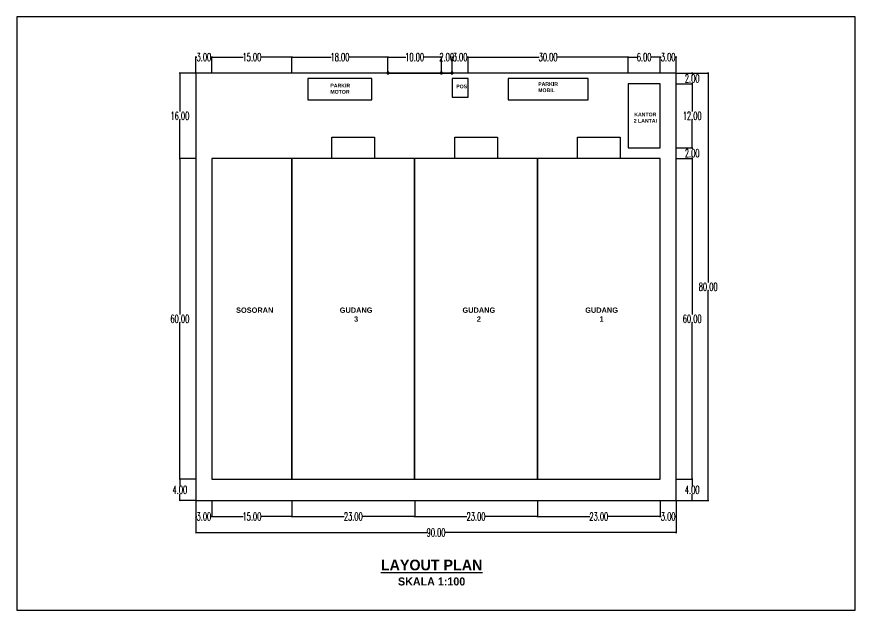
# Model space of a CAD drawing. Header units: millimetres. Extents: x 2491 to 3310, y 1470 to 1581.
# Drawn here: x 2653.9 to 2811, y 1469.6 to 1580.7 of the extents above; entities that cross this region are included whole.
import ezdxf

# ---------------------------------------------------------------- set-up
doc = ezdxf.new("R2010")
doc.units = ezdxf.units.MM
doc.layers.add('Atap', color=3, linetype='Continuous')
doc.layers.add('KOP TEKS', color=1, linetype='Continuous')
doc.styles.add('-DIM2', font='simplex.shx', dxfattribs={"width": 0.55})
doc.styles.get("Standard").update_dxf_attribs({"font": 'arial.ttf'})
doc.dimstyles.new('layout ngoro', dxfattribs={"dimtxt": 1.5, "dimasz": 0.3, "dimexe": 0.1, "dimexo": 0.1, "dimgap": 0.05, "dimtad": 0, "dimtih": 1, "dimtoh": 1, "dimzin": 0, "dimdsep": 46, "dimtxsty": '-DIM2', "dimblk": 'ARCHTICK', "dimcen": 0.3, "dimdle": 0.1, "dimclrd": 1, "dimclre": 1, "dimclrt": 7, "dimadec": 0, "dimazin": 0, "dimtfac": 1, "dimtix": 1, "dimtofl": 0, "dimtmove": 0, "dimatfit": 3, "dimldrblk": 'ARCHTICK', "dimfxl": 1, "dimtolj": 1, "dimtzin": 0, "dimarcsym": 0})

# ---------------------------------------------------------------- blocks, each defined once
blk = doc.blocks.new('_ArchTick')
at = {"color": 0, "linetype": 'ByBlock', "const_width": 0.15}
blk.add_lwpolyline([(-0.5, -0.5), (0.5, 0.5)], dxfattribs=at)
blk = doc.blocks.new('*D408')
at = {"color": 1, "linetype": 'Continuous', "lineweight": -2, "transparency": 16777216}
for p, q in [((2774.49, 1490.08), (2774.49, 1487.08)), ((2777.49, 1490.08), (2777.49, 1487.08))]:
    blk.add_line(p, q, dxfattribs=at)
at = {"color": 1, "lineweight": -2, "transparency": 16777216}
for p, q in [((2774.39, 1487.18), (2774.68, 1487.18)), ((2777.59, 1487.18), (2777.29, 1487.18))]:
    blk.add_line(p, q, dxfattribs=at)
at = {"layer": 'Defpoints', "color": 0, "transparency": 16777216}
for p in [(2774.49, 1490.18), (2777.49, 1490.18), (2774.49, 1487.18)]:
    blk.add_point(p, dxfattribs=at)
at = {"color": 1, "lineweight": -2, "transparency": 16777216, "xscale": 0.3, "yscale": 0.3, "zscale": 0.3, "rotation": 180}
blk.add_blockref('_ArchTick', (2774.49, 1487.18), dxfattribs=at)
at = {"color": 1, "lineweight": -2, "transparency": 16777216, "xscale": 0.3, "yscale": 0.3, "zscale": 0.3}
blk.add_blockref('_ArchTick', (2777.49, 1487.18), dxfattribs=at)
at = {"color": 7, "transparency": 16777216, "insert": (2775.99, 1487.18), "char_height": 1.5, "attachment_point": 5, "style": '-DIM2'}
blk.add_mtext('\\A1;3.00', dxfattribs=at)
blk = doc.blocks.new('*D242')
at = {"color": 1, "linetype": 'Continuous', "lineweight": -2, "transparency": 16777216}
for p, q in [((2751.49, 1490.08), (2751.49, 1487.08)), ((2774.49, 1490.08), (2774.49, 1487.08))]:
    blk.add_line(p, q, dxfattribs=at)
at = {"color": 1, "lineweight": -2, "transparency": 16777216}
for p, q in [((2751.39, 1487.18), (2761.29, 1487.18)), ((2774.59, 1487.18), (2764.69, 1487.18))]:
    blk.add_line(p, q, dxfattribs=at)
at = {"layer": 'Defpoints', "color": 0, "transparency": 16777216}
for p in [(2751.49, 1490.18), (2774.49, 1490.18), (2751.49, 1487.18)]:
    blk.add_point(p, dxfattribs=at)
at = {"color": 1, "lineweight": -2, "transparency": 16777216, "xscale": 0.3, "yscale": 0.3, "zscale": 0.3, "rotation": 180}
blk.add_blockref('_ArchTick', (2751.49, 1487.18), dxfattribs=at)
at = {"color": 1, "lineweight": -2, "transparency": 16777216, "xscale": 0.3, "yscale": 0.3, "zscale": 0.3}
blk.add_blockref('_ArchTick', (2774.49, 1487.18), dxfattribs=at)
at = {"color": 7, "transparency": 16777216, "insert": (2762.99, 1487.18), "char_height": 1.5, "attachment_point": 5, "style": '-DIM2'}
blk.add_mtext('\\A1;23.00', dxfattribs=at)
blk = doc.blocks.new('*D243')
at = {"color": 1, "linetype": 'Continuous', "lineweight": -2, "transparency": 16777216}
for p, q in [((2728.49, 1490.08), (2728.49, 1487.08)), ((2751.49, 1490.08), (2751.49, 1487.08))]:
    blk.add_line(p, q, dxfattribs=at)
at = {"color": 1, "lineweight": -2, "transparency": 16777216}
for p, q in [((2728.39, 1487.18), (2738.29, 1487.18)), ((2751.59, 1487.18), (2741.69, 1487.18))]:
    blk.add_line(p, q, dxfattribs=at)
at = {"layer": 'Defpoints', "color": 0, "transparency": 16777216}
for p in [(2728.49, 1490.18), (2751.49, 1490.18), (2728.49, 1487.18)]:
    blk.add_point(p, dxfattribs=at)
at = {"color": 1, "lineweight": -2, "transparency": 16777216, "xscale": 0.3, "yscale": 0.3, "zscale": 0.3, "rotation": 180}
blk.add_blockref('_ArchTick', (2728.49, 1487.18), dxfattribs=at)
at = {"color": 1, "lineweight": -2, "transparency": 16777216, "xscale": 0.3, "yscale": 0.3, "zscale": 0.3}
blk.add_blockref('_ArchTick', (2751.49, 1487.18), dxfattribs=at)
at = {"color": 7, "transparency": 16777216, "insert": (2739.99, 1487.18), "char_height": 1.5, "attachment_point": 5, "style": '-DIM2'}
blk.add_mtext('\\A1;23.00', dxfattribs=at)
blk = doc.blocks.new('*D244')
at = {"color": 1, "linetype": 'Continuous', "lineweight": -2, "transparency": 16777216}
for p, q in [((2705.49, 1490.08), (2705.49, 1487.08)), ((2728.49, 1490.08), (2728.49, 1487.08))]:
    blk.add_line(p, q, dxfattribs=at)
at = {"color": 1, "lineweight": -2, "transparency": 16777216}
for p, q in [((2705.39, 1487.18), (2715.29, 1487.18)), ((2728.59, 1487.18), (2718.69, 1487.18))]:
    blk.add_line(p, q, dxfattribs=at)
at = {"layer": 'Defpoints', "color": 0, "transparency": 16777216}
for p in [(2705.49, 1490.18), (2728.49, 1490.18), (2705.49, 1487.18)]:
    blk.add_point(p, dxfattribs=at)
at = {"color": 1, "lineweight": -2, "transparency": 16777216, "xscale": 0.3, "yscale": 0.3, "zscale": 0.3, "rotation": 180}
blk.add_blockref('_ArchTick', (2705.49, 1487.18), dxfattribs=at)
at = {"color": 1, "lineweight": -2, "transparency": 16777216, "xscale": 0.3, "yscale": 0.3, "zscale": 0.3}
blk.add_blockref('_ArchTick', (2728.49, 1487.18), dxfattribs=at)
at = {"color": 7, "transparency": 16777216, "insert": (2716.99, 1487.18), "char_height": 1.5, "attachment_point": 5, "style": '-DIM2'}
blk.add_mtext('\\A1;23.00', dxfattribs=at)
blk = doc.blocks.new('*D245')
at = {"color": 1, "linetype": 'Continuous', "lineweight": -2, "transparency": 16777216}
for p, q in [((2690.49, 1490.08), (2690.49, 1487.08)), ((2705.49, 1490.08), (2705.49, 1487.08))]:
    blk.add_line(p, q, dxfattribs=at)
at = {"color": 1, "lineweight": -2, "transparency": 16777216}
for p, q in [((2690.39, 1487.18), (2696.36, 1487.18)), ((2705.59, 1487.18), (2699.61, 1487.18))]:
    blk.add_line(p, q, dxfattribs=at)
at = {"layer": 'Defpoints', "color": 0, "transparency": 16777216}
for p in [(2690.49, 1490.18), (2705.49, 1490.18), (2690.49, 1487.18)]:
    blk.add_point(p, dxfattribs=at)
at = {"color": 1, "lineweight": -2, "transparency": 16777216, "xscale": 0.3, "yscale": 0.3, "zscale": 0.3, "rotation": 180}
blk.add_blockref('_ArchTick', (2690.49, 1487.18), dxfattribs=at)
at = {"color": 1, "lineweight": -2, "transparency": 16777216, "xscale": 0.3, "yscale": 0.3, "zscale": 0.3}
blk.add_blockref('_ArchTick', (2705.49, 1487.18), dxfattribs=at)
at = {"color": 7, "transparency": 16777216, "insert": (2697.99, 1487.18), "char_height": 1.5, "attachment_point": 5, "style": '-DIM2'}
blk.add_mtext('\\A1;15.00', dxfattribs=at)
blk = doc.blocks.new('*D246')
at = {"color": 1, "linetype": 'Continuous', "lineweight": -2, "transparency": 16777216}
for p, q in [((2687.49, 1490.08), (2687.49, 1487.08)), ((2690.49, 1490.08), (2690.49, 1487.08))]:
    blk.add_line(p, q, dxfattribs=at)
at = {"color": 1, "lineweight": -2, "transparency": 16777216}
for p, q in [((2687.39, 1487.18), (2687.68, 1487.18)), ((2690.59, 1487.18), (2690.29, 1487.18))]:
    blk.add_line(p, q, dxfattribs=at)
at = {"layer": 'Defpoints', "color": 0, "transparency": 16777216}
for p in [(2687.49, 1490.18), (2690.49, 1490.18), (2687.49, 1487.18)]:
    blk.add_point(p, dxfattribs=at)
at = {"color": 1, "lineweight": -2, "transparency": 16777216, "xscale": 0.3, "yscale": 0.3, "zscale": 0.3, "rotation": 180}
blk.add_blockref('_ArchTick', (2687.49, 1487.18), dxfattribs=at)
at = {"color": 1, "lineweight": -2, "transparency": 16777216, "xscale": 0.3, "yscale": 0.3, "zscale": 0.3}
blk.add_blockref('_ArchTick', (2690.49, 1487.18), dxfattribs=at)
at = {"color": 7, "transparency": 16777216, "insert": (2688.99, 1487.18), "char_height": 1.5, "attachment_point": 5, "style": '-DIM2'}
blk.add_mtext('\\A1;3.00', dxfattribs=at)
blk = doc.blocks.new('*D247')
at = {"color": 1, "linetype": 'Continuous', "lineweight": -2, "transparency": 16777216}
for p, q in [((2777.59, 1494.18), (2780.59, 1494.18)), ((2777.59, 1490.18), (2780.59, 1490.18))]:
    blk.add_line(p, q, dxfattribs=at)
at = {"color": 1, "lineweight": -2, "transparency": 16777216}
for p, q in [((2780.49, 1494.28), (2780.49, 1492.98)), ((2780.49, 1490.08), (2780.49, 1491.38))]:
    blk.add_line(p, q, dxfattribs=at)
at = {"layer": 'Defpoints', "color": 0, "transparency": 16777216}
for p in [(2777.49, 1494.18), (2780.49, 1494.18), (2777.49, 1490.18)]:
    blk.add_point(p, dxfattribs=at)
at = {"color": 1, "lineweight": -2, "transparency": 16777216, "xscale": 0.3, "yscale": 0.3, "zscale": 0.3}
for p, rotation in [((2780.49, 1494.18), 90), ((2780.49, 1490.18), 270)]:
    blk.add_blockref('_ArchTick', p, dxfattribs=dict(at, rotation=rotation))
at = {"color": 7, "transparency": 16777216, "insert": (2780.49, 1492.18), "char_height": 1.5, "attachment_point": 5, "style": '-DIM2'}
blk.add_mtext('\\A1;4.00', dxfattribs=at)
blk = doc.blocks.new('*D248')
at = {"color": 1, "linetype": 'Continuous', "lineweight": -2, "transparency": 16777216}
for p, q in [((2777.59, 1554.18), (2780.59, 1554.18)), ((2777.59, 1494.18), (2780.59, 1494.18))]:
    blk.add_line(p, q, dxfattribs=at)
at = {"color": 1, "lineweight": -2, "transparency": 16777216}
for p, q in [((2780.49, 1554.28), (2780.49, 1524.98)), ((2780.49, 1494.08), (2780.49, 1523.38))]:
    blk.add_line(p, q, dxfattribs=at)
at = {"layer": 'Defpoints', "color": 0, "transparency": 16777216}
for p in [(2777.49, 1554.18), (2780.49, 1554.18), (2777.49, 1494.18)]:
    blk.add_point(p, dxfattribs=at)
at = {"color": 1, "lineweight": -2, "transparency": 16777216, "xscale": 0.3, "yscale": 0.3, "zscale": 0.3}
for p, rotation in [((2780.49, 1554.18), 90), ((2780.49, 1494.18), 270)]:
    blk.add_blockref('_ArchTick', p, dxfattribs=dict(at, rotation=rotation))
at = {"color": 7, "transparency": 16777216, "insert": (2780.49, 1524.18), "char_height": 1.5, "attachment_point": 5, "style": '-DIM2'}
blk.add_mtext('\\A1;60.00', dxfattribs=at)
blk = doc.blocks.new('*D249')
at = {"color": 1, "linetype": 'Continuous', "lineweight": -2, "transparency": 16777216}
for p, q in [((2777.59, 1556.18), (2780.59, 1556.18)), ((2777.59, 1554.18), (2780.59, 1554.18))]:
    blk.add_line(p, q, dxfattribs=at)
at = {"color": 1, "lineweight": -2, "transparency": 16777216}
for p, q in [((2780.49, 1556.28), (2780.49, 1555.98)), ((2780.49, 1554.08), (2780.49, 1554.38))]:
    blk.add_line(p, q, dxfattribs=at)
at = {"layer": 'Defpoints', "color": 0, "transparency": 16777216}
for p in [(2777.49, 1556.18), (2780.49, 1556.18), (2777.49, 1554.18)]:
    blk.add_point(p, dxfattribs=at)
at = {"color": 1, "lineweight": -2, "transparency": 16777216, "xscale": 0.3, "yscale": 0.3, "zscale": 0.3}
for p, rotation in [((2780.49, 1556.18), 90), ((2780.49, 1554.18), 270)]:
    blk.add_blockref('_ArchTick', p, dxfattribs=dict(at, rotation=rotation))
at = {"color": 7, "transparency": 16777216, "insert": (2780.49, 1555.18), "char_height": 1.5, "attachment_point": 5, "style": '-DIM2'}
blk.add_mtext('\\A1;2.00', dxfattribs=at)
blk = doc.blocks.new('*D250')
at = {"color": 1, "linetype": 'Continuous', "lineweight": -2, "transparency": 16777216}
for p, q in [((2777.59, 1568.18), (2780.59, 1568.18)), ((2777.59, 1556.18), (2780.59, 1556.18))]:
    blk.add_line(p, q, dxfattribs=at)
at = {"color": 1, "lineweight": -2, "transparency": 16777216}
for p, q in [((2780.49, 1568.28), (2780.49, 1562.98)), ((2780.49, 1556.08), (2780.49, 1561.38))]:
    blk.add_line(p, q, dxfattribs=at)
at = {"layer": 'Defpoints', "color": 0, "transparency": 16777216}
for p in [(2777.49, 1568.18), (2780.49, 1568.18), (2777.49, 1556.18)]:
    blk.add_point(p, dxfattribs=at)
at = {"color": 1, "lineweight": -2, "transparency": 16777216, "xscale": 0.3, "yscale": 0.3, "zscale": 0.3}
for p, rotation in [((2780.49, 1568.18), 90), ((2780.49, 1556.18), 270)]:
    blk.add_blockref('_ArchTick', p, dxfattribs=dict(at, rotation=rotation))
at = {"color": 7, "transparency": 16777216, "insert": (2780.49, 1562.18), "char_height": 1.5, "attachment_point": 5, "style": '-DIM2'}
blk.add_mtext('\\A1;12.00', dxfattribs=at)
blk = doc.blocks.new('*D251')
at = {"color": 1, "linetype": 'Continuous', "lineweight": -2, "transparency": 16777216}
for p, q in [((2777.59, 1570.18), (2780.59, 1570.18)), ((2777.59, 1568.18), (2780.59, 1568.18))]:
    blk.add_line(p, q, dxfattribs=at)
at = {"color": 1, "lineweight": -2, "transparency": 16777216}
for p, q in [((2780.49, 1570.28), (2780.49, 1569.98)), ((2780.49, 1568.08), (2780.49, 1568.38))]:
    blk.add_line(p, q, dxfattribs=at)
at = {"layer": 'Defpoints', "color": 0, "transparency": 16777216}
for p in [(2777.49, 1570.18), (2780.49, 1570.18), (2777.49, 1568.18)]:
    blk.add_point(p, dxfattribs=at)
at = {"color": 1, "lineweight": -2, "transparency": 16777216, "xscale": 0.3, "yscale": 0.3, "zscale": 0.3}
for p, rotation in [((2780.49, 1570.18), 90), ((2780.49, 1568.18), 270)]:
    blk.add_blockref('_ArchTick', p, dxfattribs=dict(at, rotation=rotation))
at = {"color": 7, "transparency": 16777216, "insert": (2780.49, 1569.18), "char_height": 1.5, "attachment_point": 5, "style": '-DIM2'}
blk.add_mtext('\\A1;2.00', dxfattribs=at)
blk = doc.blocks.new('*D252')
at = {"color": 1, "lineweight": -2, "transparency": 16777216}
for p, q in [((2774.39, 1573.18), (2774.68, 1573.18)), ((2777.59, 1573.18), (2777.29, 1573.18))]:
    blk.add_line(p, q, dxfattribs=at)
at = {"color": 1, "linetype": 'Continuous', "lineweight": -2, "transparency": 16777216}
for p, q in [((2774.49, 1570.28), (2774.49, 1573.28)), ((2777.49, 1570.28), (2777.49, 1573.28))]:
    blk.add_line(p, q, dxfattribs=at)
at = {"layer": 'Defpoints', "color": 0, "transparency": 16777216}
for p in [(2774.49, 1573.18), (2774.49, 1570.18), (2777.49, 1570.18)]:
    blk.add_point(p, dxfattribs=at)
at = {"color": 1, "lineweight": -2, "transparency": 16777216, "xscale": 0.3, "yscale": 0.3, "zscale": 0.3, "rotation": 180}
blk.add_blockref('_ArchTick', (2774.49, 1573.18), dxfattribs=at)
at = {"color": 1, "lineweight": -2, "transparency": 16777216, "xscale": 0.3, "yscale": 0.3, "zscale": 0.3}
blk.add_blockref('_ArchTick', (2777.49, 1573.18), dxfattribs=at)
at = {"color": 7, "transparency": 16777216, "insert": (2775.99, 1573.18), "char_height": 1.5, "attachment_point": 5, "style": '-DIM2'}
blk.add_mtext('\\A1;3.00', dxfattribs=at)
blk = doc.blocks.new('*D253')
at = {"color": 1, "lineweight": -2, "transparency": 16777216}
for p, q in [((2768.39, 1573.18), (2770.18, 1573.18)), ((2774.59, 1573.18), (2772.79, 1573.18))]:
    blk.add_line(p, q, dxfattribs=at)
at = {"color": 1, "linetype": 'Continuous', "lineweight": -2, "transparency": 16777216}
for p, q in [((2768.49, 1570.28), (2768.49, 1573.28)), ((2774.49, 1570.28), (2774.49, 1573.28))]:
    blk.add_line(p, q, dxfattribs=at)
at = {"layer": 'Defpoints', "color": 0, "transparency": 16777216}
for p in [(2768.49, 1573.18), (2768.49, 1570.18), (2774.49, 1570.18)]:
    blk.add_point(p, dxfattribs=at)
at = {"color": 1, "lineweight": -2, "transparency": 16777216, "xscale": 0.3, "yscale": 0.3, "zscale": 0.3, "rotation": 180}
blk.add_blockref('_ArchTick', (2768.49, 1573.18), dxfattribs=at)
at = {"color": 1, "lineweight": -2, "transparency": 16777216, "xscale": 0.3, "yscale": 0.3, "zscale": 0.3}
blk.add_blockref('_ArchTick', (2774.49, 1573.18), dxfattribs=at)
at = {"color": 7, "transparency": 16777216, "insert": (2771.49, 1573.18), "char_height": 1.5, "attachment_point": 5, "style": '-DIM2'}
blk.add_mtext('\\A1;6.00', dxfattribs=at)
blk = doc.blocks.new('*D254')
at = {"color": 1, "linetype": 'Continuous', "lineweight": -2, "transparency": 16777216}
for p, q in [((2687.39, 1494.18), (2684.39, 1494.18)), ((2687.39, 1490.18), (2684.39, 1490.18))]:
    blk.add_line(p, q, dxfattribs=at)
at = {"color": 1, "lineweight": -2, "transparency": 16777216}
for p, q in [((2684.49, 1494.28), (2684.49, 1492.98)), ((2684.49, 1490.08), (2684.49, 1491.38))]:
    blk.add_line(p, q, dxfattribs=at)
at = {"layer": 'Defpoints', "color": 0, "transparency": 16777216}
for p in [(2684.49, 1494.18), (2687.49, 1494.18), (2687.49, 1490.18)]:
    blk.add_point(p, dxfattribs=at)
at = {"color": 1, "lineweight": -2, "transparency": 16777216, "xscale": 0.3, "yscale": 0.3, "zscale": 0.3}
for p, rotation in [((2684.49, 1494.18), 90), ((2684.49, 1490.18), 270)]:
    blk.add_blockref('_ArchTick', p, dxfattribs=dict(at, rotation=rotation))
at = {"color": 7, "transparency": 16777216, "insert": (2684.49, 1492.18), "char_height": 1.5, "attachment_point": 5, "style": '-DIM2'}
blk.add_mtext('\\A1;4.00', dxfattribs=at)
blk = doc.blocks.new('*D255')
at = {"color": 1, "linetype": 'Continuous', "lineweight": -2, "transparency": 16777216}
for p, q in [((2687.39, 1554.18), (2684.39, 1554.18)), ((2687.39, 1494.18), (2684.39, 1494.18))]:
    blk.add_line(p, q, dxfattribs=at)
at = {"color": 1, "lineweight": -2, "transparency": 16777216}
for p, q in [((2684.49, 1554.28), (2684.49, 1524.98)), ((2684.49, 1494.08), (2684.49, 1523.38))]:
    blk.add_line(p, q, dxfattribs=at)
at = {"layer": 'Defpoints', "color": 0, "transparency": 16777216}
for p in [(2684.49, 1554.18), (2687.49, 1554.18), (2687.49, 1494.18)]:
    blk.add_point(p, dxfattribs=at)
at = {"color": 1, "lineweight": -2, "transparency": 16777216, "xscale": 0.3, "yscale": 0.3, "zscale": 0.3}
for p, rotation in [((2684.49, 1554.18), 90), ((2684.49, 1494.18), 270)]:
    blk.add_blockref('_ArchTick', p, dxfattribs=dict(at, rotation=rotation))
at = {"color": 7, "transparency": 16777216, "insert": (2684.49, 1524.18), "char_height": 1.5, "attachment_point": 5, "style": '-DIM2'}
blk.add_mtext('\\A1;60.00', dxfattribs=at)
blk = doc.blocks.new('*D256')
at = {"color": 1, "linetype": 'Continuous', "lineweight": -2, "transparency": 16777216}
for p, q in [((2687.39, 1570.18), (2684.39, 1570.18)), ((2687.39, 1554.18), (2684.39, 1554.18))]:
    blk.add_line(p, q, dxfattribs=at)
at = {"color": 1, "lineweight": -2, "transparency": 16777216}
for p, q in [((2684.49, 1570.28), (2684.49, 1562.98)), ((2684.49, 1554.08), (2684.49, 1561.38))]:
    blk.add_line(p, q, dxfattribs=at)
at = {"layer": 'Defpoints', "color": 0, "transparency": 16777216}
for p in [(2684.49, 1570.18), (2687.49, 1570.18), (2687.49, 1554.18)]:
    blk.add_point(p, dxfattribs=at)
at = {"color": 1, "lineweight": -2, "transparency": 16777216, "xscale": 0.3, "yscale": 0.3, "zscale": 0.3}
for p, rotation in [((2684.49, 1570.18), 90), ((2684.49, 1554.18), 270)]:
    blk.add_blockref('_ArchTick', p, dxfattribs=dict(at, rotation=rotation))
at = {"color": 7, "transparency": 16777216, "insert": (2684.49, 1562.18), "char_height": 1.5, "attachment_point": 5, "style": '-DIM2'}
blk.add_mtext('\\A1;16.00', dxfattribs=at)
blk = doc.blocks.new('*D257')
at = {"color": 1, "lineweight": -2, "transparency": 16777216}
for p, q in [((2687.39, 1573.18), (2687.68, 1573.18)), ((2690.59, 1573.18), (2690.29, 1573.18))]:
    blk.add_line(p, q, dxfattribs=at)
at = {"color": 1, "linetype": 'Continuous', "lineweight": -2, "transparency": 16777216}
for p, q in [((2687.49, 1570.28), (2687.49, 1573.28)), ((2690.49, 1570.28), (2690.49, 1573.28))]:
    blk.add_line(p, q, dxfattribs=at)
at = {"layer": 'Defpoints', "color": 0, "transparency": 16777216}
for p in [(2690.49, 1573.18), (2687.49, 1570.18), (2690.49, 1570.18)]:
    blk.add_point(p, dxfattribs=at)
at = {"color": 1, "lineweight": -2, "transparency": 16777216, "xscale": 0.3, "yscale": 0.3, "zscale": 0.3, "rotation": 180}
blk.add_blockref('_ArchTick', (2687.49, 1573.18), dxfattribs=at)
at = {"color": 1, "lineweight": -2, "transparency": 16777216, "xscale": 0.3, "yscale": 0.3, "zscale": 0.3}
blk.add_blockref('_ArchTick', (2690.49, 1573.18), dxfattribs=at)
at = {"color": 7, "transparency": 16777216, "insert": (2688.99, 1573.18), "char_height": 1.5, "attachment_point": 5, "style": '-DIM2'}
blk.add_mtext('\\A1;3.00', dxfattribs=at)
blk = doc.blocks.new('*D258')
at = {"color": 1, "lineweight": -2, "transparency": 16777216}
for p, q in [((2690.39, 1573.18), (2696.36, 1573.18)), ((2705.59, 1573.18), (2699.61, 1573.18))]:
    blk.add_line(p, q, dxfattribs=at)
at = {"color": 1, "linetype": 'Continuous', "lineweight": -2, "transparency": 16777216}
for p, q in [((2690.49, 1570.28), (2690.49, 1573.28)), ((2705.49, 1570.28), (2705.49, 1573.28))]:
    blk.add_line(p, q, dxfattribs=at)
at = {"layer": 'Defpoints', "color": 0, "transparency": 16777216}
for p in [(2705.49, 1573.18), (2690.49, 1570.18), (2705.49, 1570.18)]:
    blk.add_point(p, dxfattribs=at)
at = {"color": 1, "lineweight": -2, "transparency": 16777216, "xscale": 0.3, "yscale": 0.3, "zscale": 0.3, "rotation": 180}
blk.add_blockref('_ArchTick', (2690.49, 1573.18), dxfattribs=at)
at = {"color": 1, "lineweight": -2, "transparency": 16777216, "xscale": 0.3, "yscale": 0.3, "zscale": 0.3}
blk.add_blockref('_ArchTick', (2705.49, 1573.18), dxfattribs=at)
at = {"color": 7, "transparency": 16777216, "insert": (2697.99, 1573.18), "char_height": 1.5, "attachment_point": 5, "style": '-DIM2'}
blk.add_mtext('\\A1;15.00', dxfattribs=at)
blk = doc.blocks.new('*D259')
at = {"color": 1, "lineweight": -2, "transparency": 16777216}
for p, q in [((2738.39, 1573.18), (2751.79, 1573.18)), ((2768.59, 1573.18), (2755.19, 1573.18))]:
    blk.add_line(p, q, dxfattribs=at)
at = {"color": 1, "linetype": 'Continuous', "lineweight": -2, "transparency": 16777216}
for p, q in [((2738.49, 1570.28), (2738.49, 1573.28)), ((2768.49, 1570.28), (2768.49, 1573.28))]:
    blk.add_line(p, q, dxfattribs=at)
at = {"layer": 'Defpoints', "color": 0, "transparency": 16777216}
for p in [(2738.49, 1573.18), (2738.49, 1570.18), (2768.49, 1570.18)]:
    blk.add_point(p, dxfattribs=at)
at = {"color": 1, "lineweight": -2, "transparency": 16777216, "xscale": 0.3, "yscale": 0.3, "zscale": 0.3, "rotation": 180}
blk.add_blockref('_ArchTick', (2738.49, 1573.18), dxfattribs=at)
at = {"color": 1, "lineweight": -2, "transparency": 16777216, "xscale": 0.3, "yscale": 0.3, "zscale": 0.3}
blk.add_blockref('_ArchTick', (2768.49, 1573.18), dxfattribs=at)
at = {"color": 7, "transparency": 16777216, "insert": (2753.49, 1573.18), "char_height": 1.5, "attachment_point": 5, "style": '-DIM2'}
blk.add_mtext('\\A1;30.00', dxfattribs=at)
blk = doc.blocks.new('*D260')
at = {"color": 1, "lineweight": -2, "transparency": 16777216}
for p, q in [((2735.39, 1573.18), (2735.68, 1573.18)), ((2738.59, 1573.18), (2738.29, 1573.18))]:
    blk.add_line(p, q, dxfattribs=at)
at = {"color": 1, "linetype": 'Continuous', "lineweight": -2, "transparency": 16777216}
for p, q in [((2735.49, 1570.28), (2735.49, 1573.28)), ((2738.49, 1570.28), (2738.49, 1573.28))]:
    blk.add_line(p, q, dxfattribs=at)
at = {"layer": 'Defpoints', "color": 0, "transparency": 16777216}
for p in [(2735.49, 1573.18), (2735.49, 1570.18), (2738.49, 1570.18)]:
    blk.add_point(p, dxfattribs=at)
at = {"color": 1, "lineweight": -2, "transparency": 16777216, "xscale": 0.3, "yscale": 0.3, "zscale": 0.3, "rotation": 180}
blk.add_blockref('_ArchTick', (2735.49, 1573.18), dxfattribs=at)
at = {"color": 1, "lineweight": -2, "transparency": 16777216, "xscale": 0.3, "yscale": 0.3, "zscale": 0.3}
blk.add_blockref('_ArchTick', (2738.49, 1573.18), dxfattribs=at)
at = {"color": 7, "transparency": 16777216, "insert": (2736.99, 1573.18), "char_height": 1.5, "attachment_point": 5, "style": '-DIM2'}
blk.add_mtext('\\A1;3.00', dxfattribs=at)
blk = doc.blocks.new('*D409')
at = {"color": 1, "lineweight": -2, "transparency": 16777216}
for p, q in [((2705.39, 1573.18), (2712.86, 1573.18)), ((2723.59, 1573.18), (2716.11, 1573.18))]:
    blk.add_line(p, q, dxfattribs=at)
at = {"color": 1, "linetype": 'Continuous', "lineweight": -2, "transparency": 16777216}
for p, q in [((2705.49, 1570.28), (2705.49, 1573.28)), ((2723.49, 1570.28), (2723.49, 1573.28))]:
    blk.add_line(p, q, dxfattribs=at)
at = {"layer": 'Defpoints', "color": 0, "transparency": 16777216}
for p in [(2723.49, 1573.18), (2705.49, 1570.18), (2723.49, 1570.18)]:
    blk.add_point(p, dxfattribs=at)
at = {"color": 1, "lineweight": -2, "transparency": 16777216, "xscale": 0.3, "yscale": 0.3, "zscale": 0.3, "rotation": 180}
blk.add_blockref('_ArchTick', (2705.49, 1573.18), dxfattribs=at)
at = {"color": 1, "lineweight": -2, "transparency": 16777216, "xscale": 0.3, "yscale": 0.3, "zscale": 0.3}
blk.add_blockref('_ArchTick', (2723.49, 1573.18), dxfattribs=at)
at = {"color": 7, "transparency": 16777216, "insert": (2714.49, 1573.18), "char_height": 1.5, "attachment_point": 5, "style": '-DIM2'}
blk.add_mtext('\\A1;18.00', dxfattribs=at)
blk = doc.blocks.new('*D261')
at = {"color": 1, "lineweight": -2, "transparency": 16777216}
for p, q in [((2723.39, 1573.18), (2726.86, 1573.18)), ((2733.59, 1573.18), (2730.11, 1573.18))]:
    blk.add_line(p, q, dxfattribs=at)
at = {"color": 1, "linetype": 'Continuous', "lineweight": -2, "transparency": 16777216}
for p, q in [((2723.49, 1570.28), (2723.49, 1573.28)), ((2733.49, 1570.28), (2733.49, 1573.28))]:
    blk.add_line(p, q, dxfattribs=at)
at = {"layer": 'Defpoints', "color": 0, "transparency": 16777216}
for p in [(2733.49, 1573.18), (2723.49, 1570.18), (2733.49, 1570.18)]:
    blk.add_point(p, dxfattribs=at)
at = {"color": 1, "lineweight": -2, "transparency": 16777216, "xscale": 0.3, "yscale": 0.3, "zscale": 0.3, "rotation": 180}
blk.add_blockref('_ArchTick', (2723.49, 1573.18), dxfattribs=at)
at = {"color": 1, "lineweight": -2, "transparency": 16777216, "xscale": 0.3, "yscale": 0.3, "zscale": 0.3}
blk.add_blockref('_ArchTick', (2733.49, 1573.18), dxfattribs=at)
at = {"color": 7, "transparency": 16777216, "insert": (2728.49, 1573.18), "char_height": 1.5, "attachment_point": 5, "style": '-DIM2'}
blk.add_mtext('\\A1;10.00', dxfattribs=at)
blk = doc.blocks.new('*D262')
at = {"color": 1, "lineweight": -2, "transparency": 16777216}
for p, q in [((2733.49, 1573.18), (2733.19, 1573.18)), ((2735.49, 1573.18), (2735.79, 1573.18))]:
    blk.add_line(p, q, dxfattribs=at)
at = {"color": 1, "linetype": 'Continuous', "lineweight": -2, "transparency": 16777216}
for p, q in [((2733.49, 1570.28), (2733.49, 1573.28)), ((2735.49, 1570.28), (2735.49, 1573.28))]:
    blk.add_line(p, q, dxfattribs=at)
at = {"layer": 'Defpoints', "color": 0, "transparency": 16777216}
for p in [(2735.49, 1573.18), (2733.49, 1570.18), (2735.49, 1570.18)]:
    blk.add_point(p, dxfattribs=at)
at = {"color": 1, "lineweight": -2, "transparency": 16777216, "xscale": 0.3, "yscale": 0.3, "zscale": 0.3}
blk.add_blockref('_ArchTick', (2733.49, 1573.18), dxfattribs=at)
at = {"color": 1, "lineweight": -2, "transparency": 16777216, "xscale": 0.3, "yscale": 0.3, "zscale": 0.3, "rotation": 180}
blk.add_blockref('_ArchTick', (2735.49, 1573.18), dxfattribs=at)
at = {"color": 7, "transparency": 16777216, "insert": (2734.49, 1573.18), "char_height": 1.5, "attachment_point": 5, "style": '-DIM2'}
blk.add_mtext('\\A1;2.00', dxfattribs=at)
blk = doc.blocks.new('*D263')
at = {"color": 1, "linetype": 'Continuous', "lineweight": -2, "transparency": 16777216}
for p, q in [((2687.49, 1487.08), (2687.49, 1484.08)), ((2777.49, 1487.08), (2777.49, 1484.08))]:
    blk.add_line(p, q, dxfattribs=at)
at = {"color": 1, "lineweight": -2, "transparency": 16777216}
for p, q in [((2687.39, 1484.18), (2730.79, 1484.18)), ((2777.59, 1484.18), (2734.19, 1484.18))]:
    blk.add_line(p, q, dxfattribs=at)
at = {"layer": 'Defpoints', "color": 0, "transparency": 16777216}
for p in [(2687.49, 1487.18), (2777.49, 1487.18), (2687.49, 1484.18)]:
    blk.add_point(p, dxfattribs=at)
at = {"color": 1, "lineweight": -2, "transparency": 16777216, "xscale": 0.3, "yscale": 0.3, "zscale": 0.3, "rotation": 180}
blk.add_blockref('_ArchTick', (2687.49, 1484.18), dxfattribs=at)
at = {"color": 1, "lineweight": -2, "transparency": 16777216, "xscale": 0.3, "yscale": 0.3, "zscale": 0.3}
blk.add_blockref('_ArchTick', (2777.49, 1484.18), dxfattribs=at)
at = {"color": 7, "transparency": 16777216, "insert": (2732.49, 1484.18), "char_height": 1.5, "attachment_point": 5, "style": '-DIM2'}
blk.add_mtext('\\A1;90.00', dxfattribs=at)
blk = doc.blocks.new('*D264')
at = {"color": 1, "linetype": 'Continuous', "lineweight": -2, "transparency": 16777216}
for p, q in [((2780.59, 1570.18), (2783.59, 1570.18)), ((2780.59, 1490.18), (2783.59, 1490.18))]:
    blk.add_line(p, q, dxfattribs=at)
at = {"color": 1, "lineweight": -2, "transparency": 16777216}
for p, q in [((2783.49, 1570.28), (2783.49, 1530.98)), ((2783.49, 1490.08), (2783.49, 1529.38))]:
    blk.add_line(p, q, dxfattribs=at)
at = {"layer": 'Defpoints', "color": 0, "transparency": 16777216}
for p in [(2780.49, 1570.18), (2783.49, 1570.18), (2780.49, 1490.18)]:
    blk.add_point(p, dxfattribs=at)
at = {"color": 1, "lineweight": -2, "transparency": 16777216, "xscale": 0.3, "yscale": 0.3, "zscale": 0.3}
for p, rotation in [((2783.49, 1570.18), 90), ((2783.49, 1490.18), 270)]:
    blk.add_blockref('_ArchTick', p, dxfattribs=dict(at, rotation=rotation))
at = {"color": 7, "transparency": 16777216, "insert": (2783.49, 1530.18), "char_height": 1.5, "attachment_point": 5, "style": '-DIM2'}
blk.add_mtext('\\A1;80.00', dxfattribs=at)

msp = doc.modelspace()

# ---------------------------------------------------------------- linework, layer by layer
for points in [[(2687.486, 1570.18), (2687.486, 1490.18), (2777.486, 1490.18), (2777.486, 1570.18)], [(2723.336, 1570.03), (2723.636, 1570.03), (2723.636, 1570.33), (2723.336, 1570.33)], [(2723.636, 1570.23), (2733.336, 1570.23), (2733.336, 1570.13), (2723.636, 1570.13)], [(2733.336, 1570.03), (2733.636, 1570.03), (2733.636, 1570.33), (2733.336, 1570.33)], [(2733.636, 1570.23), (2735.336, 1570.23), (2735.336, 1570.13), (2733.636, 1570.13)], [(2735.336, 1570.03), (2735.636, 1570.03), (2735.636, 1570.33), (2735.336, 1570.33)], [(2708.486, 1569.18), (2708.486, 1565.18), (2720.486, 1565.18), (2720.486, 1569.18)], [(2735.486, 1569.18), (2735.486, 1565.68), (2738.486, 1565.68), (2738.486, 1569.18)], [(2745.986, 1569.18), (2745.986, 1565.18), (2760.986, 1565.18), (2760.986, 1569.18)], [(2768.486, 1556.18), (2774.486, 1556.18), (2774.486, 1568.18), (2768.486, 1568.18)], [(2690.486, 1494.18), (2705.486, 1494.18), (2705.486, 1554.18), (2690.486, 1554.18)], [(2705.486, 1494.18), (2728.486, 1494.18), (2728.486, 1554.18), (2705.486, 1554.18)], [(2728.486, 1494.18), (2751.486, 1494.18), (2751.486, 1554.18), (2728.486, 1554.18)], [(2751.486, 1494.18), (2774.486, 1494.18), (2774.486, 1554.18), (2751.486, 1554.18)]]:
    msp.add_lwpolyline(points, close=True)
at = {"layer": 'Atap'}
for points in [[(2712.986, 1558.18), (2720.986, 1558.18), (2720.986, 1554.18), (2712.986, 1554.18)], [(2735.986, 1558.18), (2743.986, 1558.18), (2743.986, 1554.18), (2735.986, 1554.18)], [(2758.986, 1558.18), (2766.986, 1558.18), (2766.986, 1554.18), (2758.986, 1554.18)]]:
    msp.add_lwpolyline(points, close=True, dxfattribs=at)
at = {"layer": 'KOP TEKS', "color": 2}
msp.add_lwpolyline([(2811.044, 1469.634), (2811.044, 1580.726), (2653.928, 1580.726), (2653.928, 1469.634)], close=True, dxfattribs=at)

# ---------------------------------------------------------------- texts
at = {"attachment_point": 1}
for s, insert, char_height, width in [('\\pxsm1;{\\fBritannic Bold|b0|i0|c0|p34;\\H0.28x;PARKIR\\PMOTOR}', (2712.692, 1568.193), 2.5, 3.36081), ('\\pxsm1;{\\fBritannic Bold|b0|i0|c0|p34;\\H0.28x;POS}', (2736.285, 1568.037), 2.5, 3.36081), ('\\pxsm1;{\\fBritannic Bold|b0|i0|c0|p34;\\H0.28x;PARKIR MOBIL}', (2751.634, 1568.487), 2.5, 3.36081), ('\\pxsm1,qc;{\\fBritannic Bold|b0|i0|c0|p34;\\H0.28x;KANTOR \\P2 LANTAI}', (2769.422, 1562.777), 2.5, 4.58397), ('\\pxsm1,qc;{\\fBritannic Bold|b0|i0|c0|p34;SOSORAN}', (2696.224, 1526.306), 1, 4.58397), ('\\pxsm1,qc;{\\fBritannic Bold|b0|i0|c0|p34;GUDANG 3}', (2715.224, 1526.306), 1, 4.58397), ('\\pxsm1,qc;{\\fBritannic Bold|b0|i0|c0|p34;GUDANG 2}', (2738.224, 1526.306), 1, 4.58397), ('\\pxsm1,qc;{\\fBritannic Bold|b0|i0|c0|p34;GUDANG 1}', (2761.224, 1526.306), 1, 4.58397), ('\\pxqc;{\\fBritannic Bold|b0|i0|c0|p34;\\H0.54493x;\\LLAYOUT PLAN\\H1.83512x;\\P\\H0.40869x;\\lSKALA 1:100}', (2717.965, 1479.098), 3.67023, 27.40243)]:
    msp.add_mtext(s, dxfattribs=dict(at, insert=insert, char_height=char_height, width=width))

# ---------------------------------------------------------------- dimensions: what is measured, and where the dimension line sits
for base, p1, p2, picture, middle in [((2690.486, 1573.18), (2687.486, 1570.18), (2690.486, 1570.18), '*D257', (2688.986, 1573.18)), ((2705.486, 1573.18), (2690.486, 1570.18), (2705.486, 1570.18), '*D258', (2697.986, 1573.18)), ((2723.486, 1573.18), (2705.486, 1570.18), (2723.486, 1570.18), '*D409', (2714.486, 1573.18)), ((2733.486, 1573.18), (2723.486, 1570.18), (2733.486, 1570.18), '*D261', (2728.486, 1573.18)), ((2735.486, 1573.18), (2733.486, 1570.18), (2735.486, 1570.18), '*D262', (2734.486, 1573.18)), ((2735.486, 1573.18), (2738.486, 1570.18), (2735.486, 1570.18), '*D260', (2736.986, 1573.18)), ((2738.486, 1573.18), (2768.486, 1570.18), (2738.486, 1570.18), '*D259', (2753.486, 1573.18)), ((2768.486, 1573.18), (2774.486, 1570.18), (2768.486, 1570.18), '*D253', (2771.486, 1573.18)), ((2774.486, 1573.18), (2777.486, 1570.18), (2774.486, 1570.18), '*D252', (2775.986, 1573.18)), ((2687.486, 1487.18), (2690.486, 1490.18), (2687.486, 1490.18), '*D246', (2688.986, 1487.18)), ((2690.486, 1487.18), (2705.486, 1490.18), (2690.486, 1490.18), '*D245', (2697.986, 1487.18)), ((2705.486, 1487.18), (2728.486, 1490.18), (2705.486, 1490.18), '*D244', (2716.986, 1487.18)), ((2728.486, 1487.18), (2751.486, 1490.18), (2728.486, 1490.18), '*D243', (2739.986, 1487.18)), ((2751.486, 1487.18), (2774.486, 1490.18), (2751.486, 1490.18), '*D242', (2762.986, 1487.18)), ((2774.486, 1487.18), (2777.486, 1490.18), (2774.486, 1490.18), '*D408', (2775.986, 1487.18)), ((2687.486, 1484.18), (2777.486, 1487.18), (2687.486, 1487.18), '*D263', (2732.486, 1484.18))]:
    dim = msp.add_linear_dim(base=base, p1=p1, p2=p2, dimstyle='layout ngoro')
    dim.commit()
    dim.dimension.update_dxf_attribs({"geometry": picture, "text_midpoint": middle})
for base, p1, p2, picture, middle in [((2684.486, 1570.18), (2687.486, 1554.18), (2687.486, 1570.18), '*D256', (2684.486, 1562.18)), ((2780.486, 1570.18), (2777.486, 1568.18), (2777.486, 1570.18), '*D251', (2780.486, 1569.18)), ((2783.486, 1570.18), (2780.486, 1490.18), (2780.486, 1570.18), '*D264', (2783.486, 1530.18)), ((2780.486, 1568.18), (2777.486, 1556.18), (2777.486, 1568.18), '*D250', (2780.486, 1562.18)), ((2780.486, 1556.18), (2777.486, 1554.18), (2777.486, 1556.18), '*D249', (2780.486, 1555.18)), ((2684.486, 1554.18), (2687.486, 1494.18), (2687.486, 1554.18), '*D255', (2684.486, 1524.18)), ((2780.486, 1554.18), (2777.486, 1494.18), (2777.486, 1554.18), '*D248', (2780.486, 1524.18)), ((2684.486, 1494.18), (2687.486, 1490.18), (2687.486, 1494.18), '*D254', (2684.486, 1492.18)), ((2780.486, 1494.18), (2777.486, 1490.18), (2777.486, 1494.18), '*D247', (2780.486, 1492.18))]:
    dim = msp.add_linear_dim(base=base, p1=p1, p2=p2, angle=90, dimstyle='layout ngoro')
    dim.commit()
    dim.dimension.update_dxf_attribs({"geometry": picture, "text_midpoint": middle})

doc.saveas('drawing.dxf')
